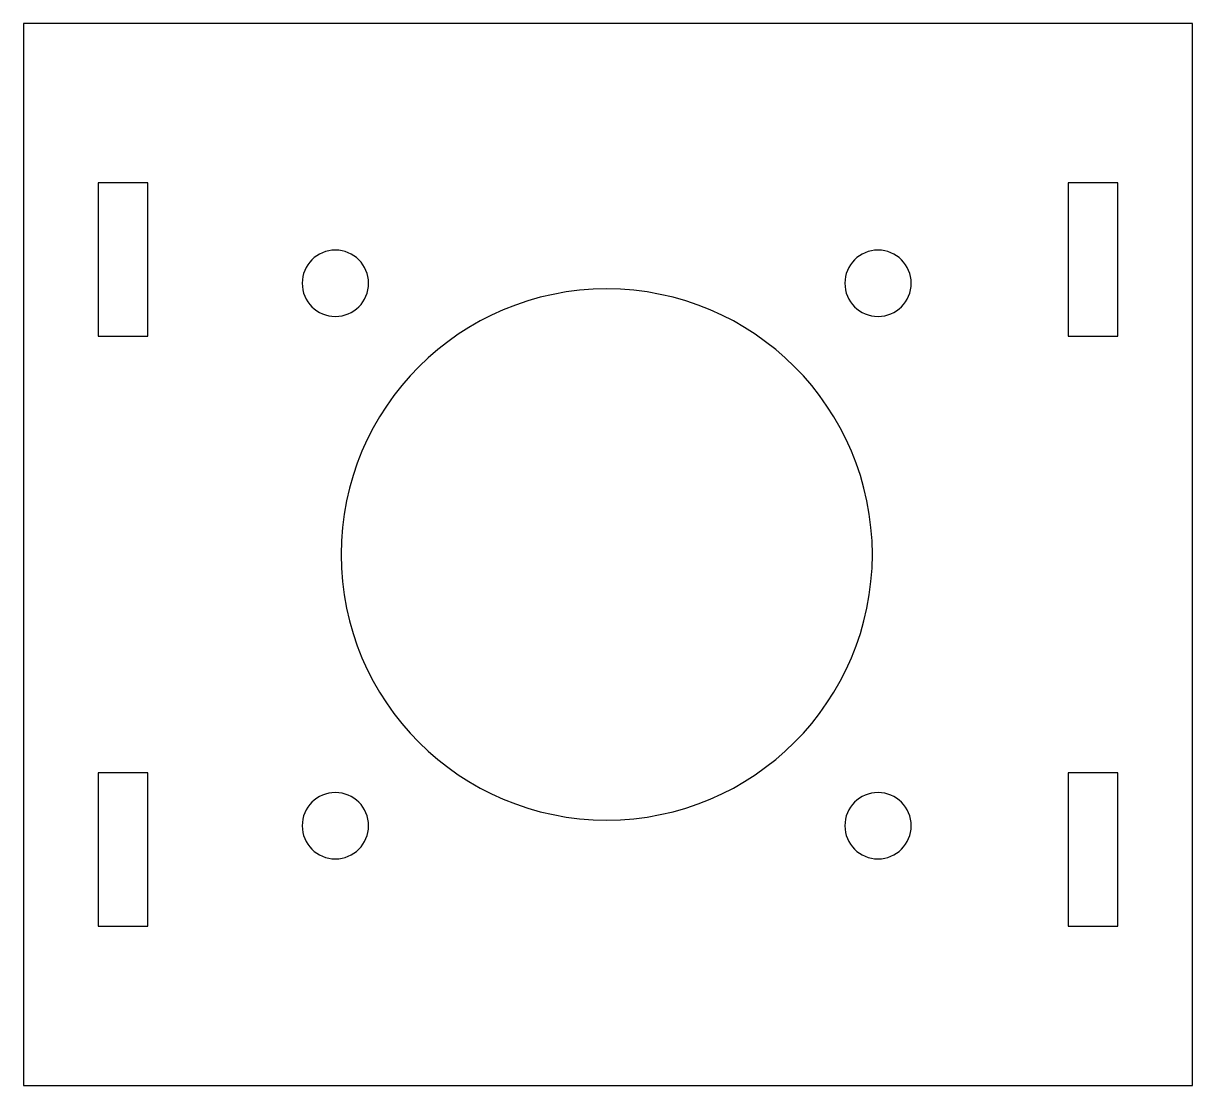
# Model space of a CAD drawing. Header units: millimetres. Extents: x 0 to 79.2, y 0 to 72.
import ezdxf

# ---------------------------------------------------------------- set-up
doc = ezdxf.new("R2010")
doc.units = ezdxf.units.MM

msp = doc.modelspace()

# ---------------------------------------------------------------- linework, layer by layer
at = {"layer": 'CUT'}
for p, q in [((79.225, 72), (0, 72)), ((0, 72), (0, 0)), ((79.225, 0), (79.225, 72)), ((8.4375, 61.2), (5.0625, 61.2)), ((5.0625, 61.2), (5.0625, 50.8)), ((8.4375, 50.8), (8.4375, 61.2)), ((74.1625, 61.2), (70.7875, 61.2)), ((70.7875, 61.2), (70.7875, 50.8)), ((74.1625, 50.8), (74.1625, 61.2)), ((5.0625, 50.8), (8.4375, 50.8)), ((70.7875, 50.8), (74.1625, 50.8)), ((8.4375, 21.2), (5.0625, 21.2)), ((5.0625, 21.2), (5.0625, 10.8)), ((8.4375, 10.8), (8.4375, 21.2)), ((74.1625, 21.2), (70.7875, 21.2)), ((70.7875, 21.2), (70.7875, 10.8)), ((74.1625, 10.8), (74.1625, 21.2)), ((5.0625, 10.8), (8.4375, 10.8)), ((70.7875, 10.8), (74.1625, 10.8)), ((0, 0), (79.225, 0))]:
    msp.add_line(p, q, dxfattribs=at)
for centre, radius, start, end in [((21.1402, 54.3848), 2.25, 0, 180), ((57.9098, 54.3848), 2.25, 0, 180), ((21.1402, 54.3848), 2.25, 180, 0), ((39.525, 36), 18, 0, 180), ((57.9098, 54.3848), 2.25, 180, 0), ((39.525, 36), 18, 180, 0), ((21.1402, 17.6152), 2.25, 0, 180), ((57.9098, 17.6152), 2.25, 0, 180), ((21.1402, 17.6152), 2.25, 180, 0), ((57.9098, 17.6152), 2.25, 180, 0)]:
    msp.add_arc(centre, radius, start, end, dxfattribs=at)

doc.saveas('drawing.dxf')
